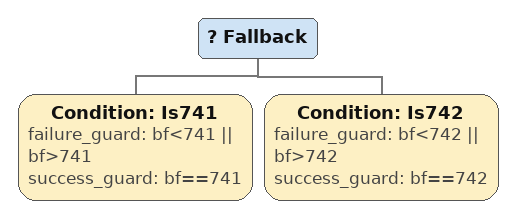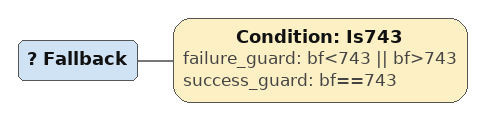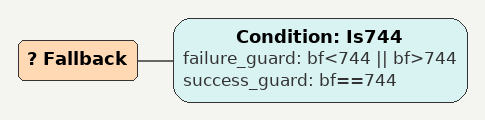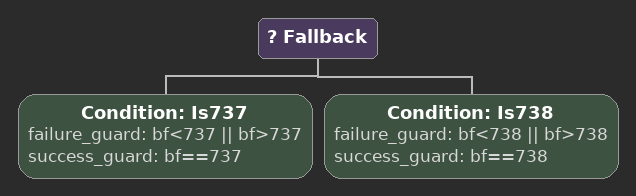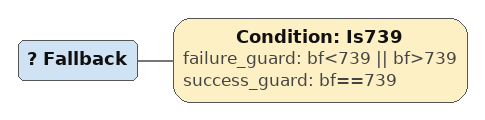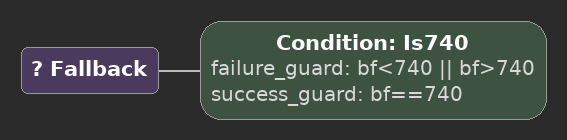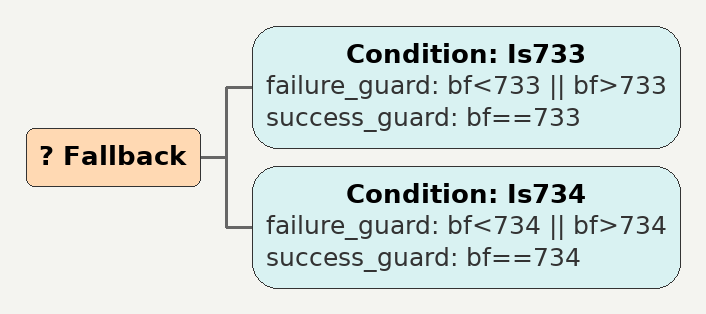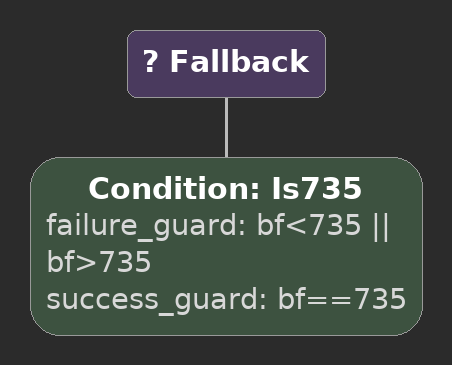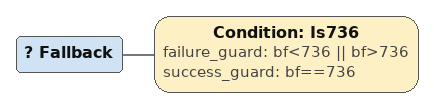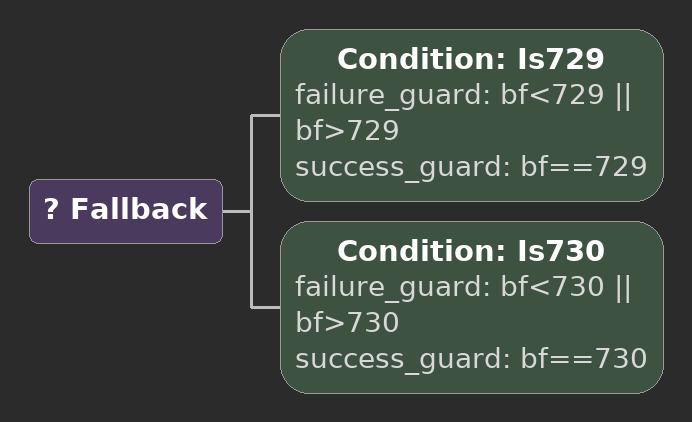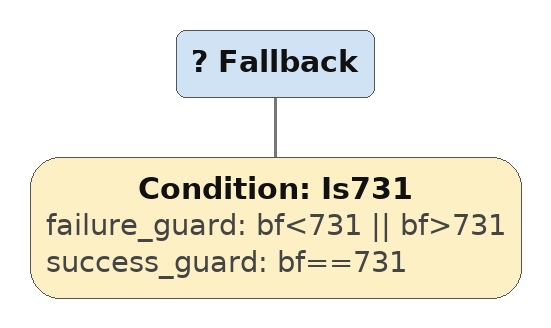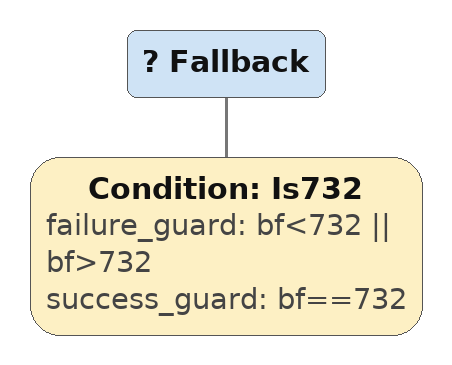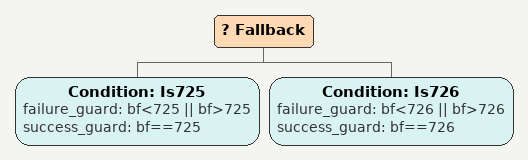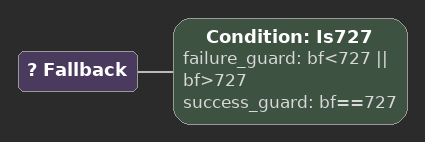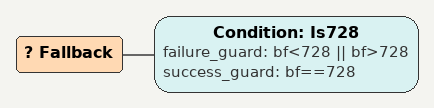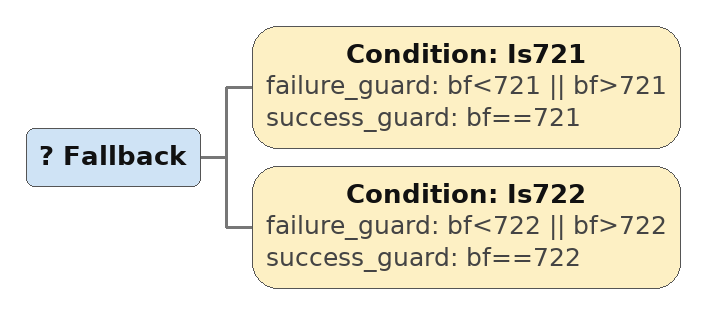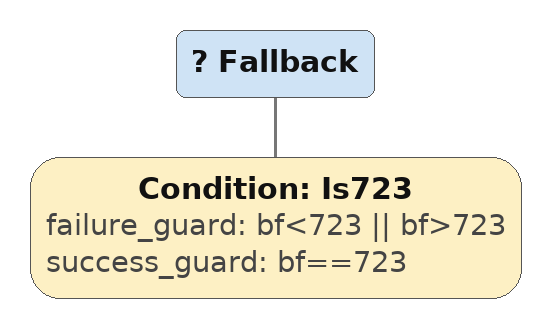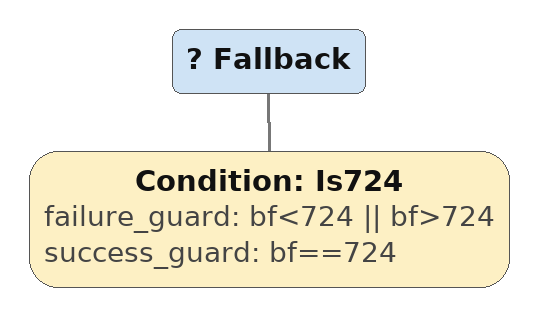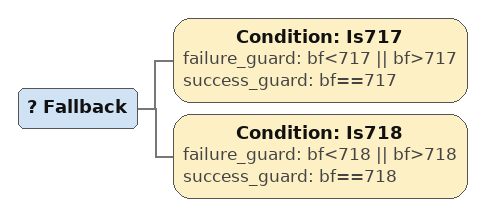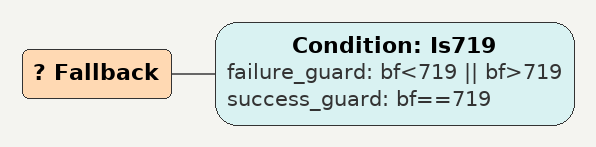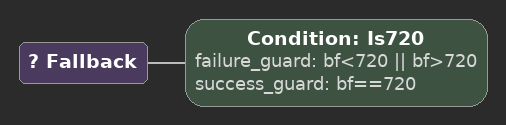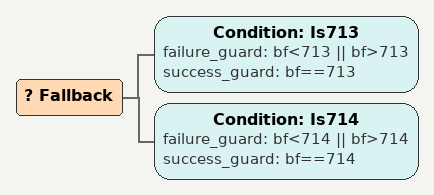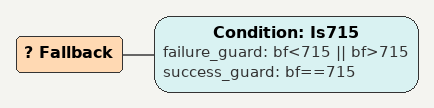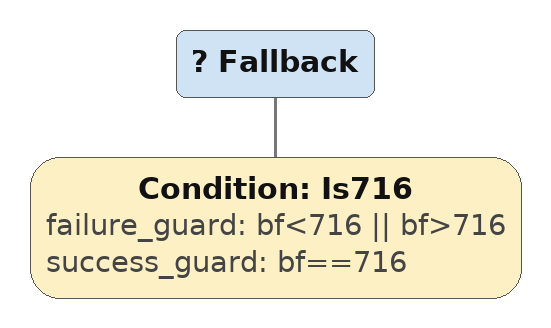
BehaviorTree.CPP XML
<Fallback>
    <Condition ID="Is741" failure_guard="bf&lt;741 || bf>741" success_guard="bf==741"/>
    <Condition ID="Is742" failure_guard="bf&lt;742 || bf>742" success_guard="bf==742"/>
        sequence740
        sequence
        children {
        } end_children
    } end_composite
</Fallback>

<Fallback>
    <Condition ID="Is743" failure_guard="bf&lt;743 || bf>743" success_guard="bf==743"/>
        sequence740
        sequence
        children {
        } end_children
    } end_composite
</Fallback>

<Fallback>
    <Condition ID="Is744" failure_guard="bf&lt;744 || bf>744" success_guard="bf==744"/>
        sequence740
        sequence
        children {
        } end_children
    } end_composite
</Fallback>

<Fallback>
    <Condition ID="Is737" failure_guard="bf&lt;737 || bf>737" success_guard="bf==737"/>
    <Condition ID="Is738" failure_guard="bf&lt;738 || bf>738" success_guard="bf==738"/>
        sequence736
        sequence
        children {
        } end_children
    } end_composite
</Fallback>

<Fallback>
    <Condition ID="Is739" failure_guard="bf&lt;739 || bf>739" success_guard="bf==739"/>
        sequence736
        sequence
        children {
        } end_children
    } end_composite
</Fallback>

<Fallback>
    <Condition ID="Is740" failure_guard="bf&lt;740 || bf>740" success_guard="bf==740"/>
        sequence736
        sequence
        children {
        } end_children
    } end_composite
</Fallback>

<Fallback>
    <Condition ID="Is733" failure_guard="bf&lt;733 || bf>733" success_guard="bf==733"/>
    <Condition ID="Is734" failure_guard="bf&lt;734 || bf>734" success_guard="bf==734"/>
        sequence732
        sequence
        children {
        } end_children
    } end_composite
</Fallback>

<Fallback>
    <Condition ID="Is735" failure_guard="bf&lt;735 || bf>735" success_guard="bf==735"/>
        sequence732
        sequence
        children {
        } end_children
    } end_composite
</Fallback>

<Fallback>
    <Condition ID="Is736" failure_guard="bf&lt;736 || bf>736" success_guard="bf==736"/>
        sequence732
        sequence
        children {
        } end_children
    } end_composite
</Fallback>

<Fallback>
    <Condition ID="Is729" failure_guard="bf&lt;729 || bf>729" success_guard="bf==729"/>
    <Condition ID="Is730" failure_guard="bf&lt;730 || bf>730" success_guard="bf==730"/>
        sequence728
        sequence
        children {
        } end_children
    } end_composite
</Fallback>

<Fallback>
    <Condition ID="Is731" failure_guard="bf&lt;731 || bf>731" success_guard="bf==731"/>
        sequence728
        sequence
        children {
        } end_children
    } end_composite
</Fallback>

<Fallback>
    <Condition ID="Is732" failure_guard="bf&lt;732 || bf>732" success_guard="bf==732"/>
        sequence728
        sequence
        children {
        } end_children
    } end_composite
</Fallback>

<Fallback>
    <Condition ID="Is725" failure_guard="bf&lt;725 || bf>725" success_guard="bf==725"/>
    <Condition ID="Is726" failure_guard="bf&lt;726 || bf>726" success_guard="bf==726"/>
        sequence724
        sequence
        children {
        } end_children
    } end_composite
</Fallback>

<Fallback>
    <Condition ID="Is727" failure_guard="bf&lt;727 || bf>727" success_guard="bf==727"/>
        sequence724
        sequence
        children {
        } end_children
    } end_composite
</Fallback>

<Fallback>
    <Condition ID="Is728" failure_guard="bf&lt;728 || bf>728" success_guard="bf==728"/>
        sequence724
        sequence
        children {
        } end_children
    } end_composite
</Fallback>

<Fallback>
    <Condition ID="Is721" failure_guard="bf&lt;721 || bf>721" success_guard="bf==721"/>
    <Condition ID="Is722" failure_guard="bf&lt;722 || bf>722" success_guard="bf==722"/>
        sequence720
        sequence
        children {
        } end_children
    } end_composite
</Fallback>

<Fallback>
    <Condition ID="Is723" failure_guard="bf&lt;723 || bf>723" success_guard="bf==723"/>
        sequence720
        sequence
        children {
        } end_children
    } end_composite
</Fallback>

<Fallback>
    <Condition ID="Is724" failure_guard="bf&lt;724 || bf>724" success_guard="bf==724"/>
        sequence720
        sequence
        children {
        } end_children
    } end_composite
</Fallback>

<Fallback>
    <Condition ID="Is717" failure_guard="bf&lt;717 || bf>717" success_guard="bf==717"/>
    <Condition ID="Is718" failure_guard="bf&lt;718 || bf>718" success_guard="bf==718"/>
        sequence716
        sequence
        children {
        } end_children
    } end_composite
</Fallback>

<Fallback>
    <Condition ID="Is719" failure_guard="bf&lt;719 || bf>719" success_guard="bf==719"/>
        sequence716
        sequence
        children {
        } end_children
    } end_composite
</Fallback>

<Fallback>
    <Condition ID="Is720" failure_guard="bf&lt;720 || bf>720" success_guard="bf==720"/>
        sequence716
        sequence
        children {
        } end_children
    } end_composite
</Fallback>

<Fallback>
    <Condition ID="Is713" failure_guard="bf&lt;713 || bf>713" success_guard="bf==713"/>
    <Condition ID="Is714" failure_guard="bf&lt;714 || bf>714" success_guard="bf==714"/>
        sequence712
        sequence
        children {
        } end_children
    } end_composite
</Fallback>

<Fallback>
    <Condition ID="Is715" failure_guard="bf&lt;715 || bf>715" success_guard="bf==715"/>
        sequence712
        sequence
        children {
        } end_children
    } end_composite
</Fallback>

<Fallback>
    <Condition ID="Is716" failure_guard="bf&lt;716 || bf>716" success_guard="bf==716"/>
        sequence712
        sequence
        children {
        } end_children
    } end_composite
</Fallback>
